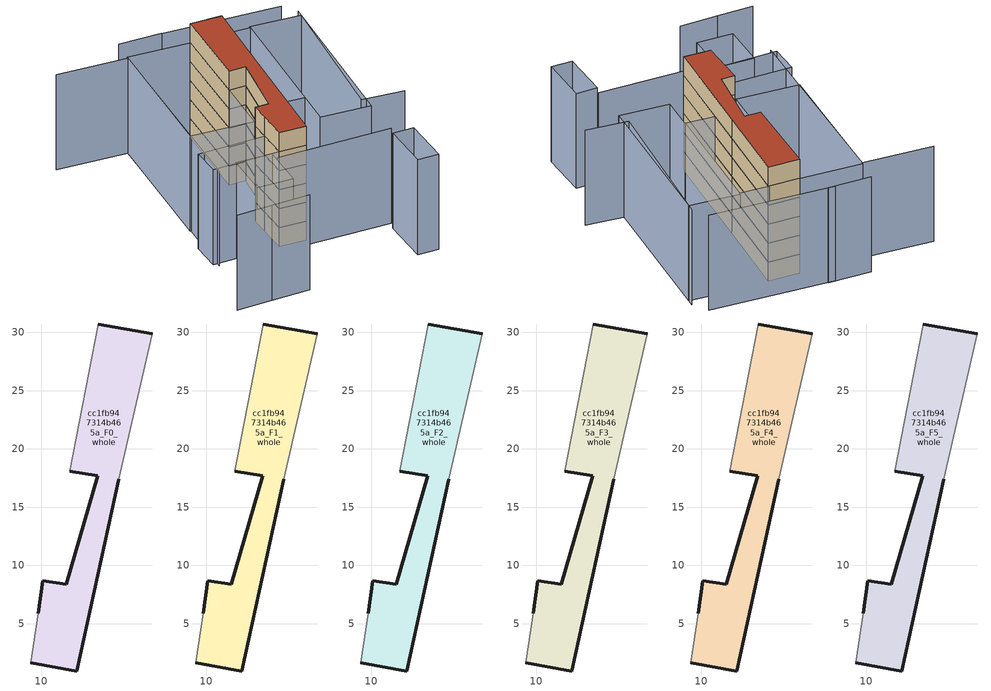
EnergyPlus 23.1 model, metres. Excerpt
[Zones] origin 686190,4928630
cc1fb947314b465a_F0_whole
 floor ground (EU_floor_Construction): 19.52,29.87 16.67,17.38 13.06,0.94 9.12,1.67 9.74,5.89 10.15,8.67 12.15,8.37 14.86,17.68 12.44,18.08 14.9,30.7 z0
 wall outside (EU_wall_Construction): 9.12,1.67 13.06,0.94 16.67,17.38 / 19.52,29.87 14.9,30.7 / 12.44,18.08 14.86,17.68 12.15,8.37 10.15,8.67 9.74,5.89 z0:3
 wall adiabatic (EU_wall_Construction): 9.74,5.89 9.12,1.67 / 16.67,17.38 19.52,29.87 / 14.9,30.7 12.44,18.08 z0:3
cc1fb947314b465a_F1_whole
 floor to cc1fb947314b465a_F0_whole (EU_floor_Construction): 19.52,29.87 16.67,17.38 13.06,0.94 9.12,1.67 9.74,5.89 10.15,8.67 12.15,8.37 14.86,17.68 12.44,18.08 14.9,30.7 z3
 wall outside (EU_wall_Construction): 9.12,1.67 13.06,0.94 16.67,17.38 / 19.52,29.87 14.9,30.7 / 12.44,18.08 14.86,17.68 12.15,8.37 10.15,8.67 9.74,5.89 z3:6
 wall adiabatic (EU_wall_Construction): 9.74,5.89 9.12,1.67 / 16.67,17.38 19.52,29.87 / 14.9,30.7 12.44,18.08 z3:6
cc1fb947314b465a_F2_whole
 floor to cc1fb947314b465a_F1_whole (EU_floor_Construction): 19.52,29.87 16.67,17.38 13.06,0.94 9.12,1.67 9.74,5.89 10.15,8.67 12.15,8.37 14.86,17.68 12.44,18.08 14.9,30.7 z6
 wall outside (EU_wall_Construction): 9.12,1.67 13.06,0.94 16.67,17.38 / 19.52,29.87 14.9,30.7 / 12.44,18.08 14.86,17.68 12.15,8.37 10.15,8.67 9.74,5.89 z6:9
 wall adiabatic (EU_wall_Construction): 9.74,5.89 9.12,1.67 / 16.67,17.38 19.52,29.87 / 14.9,30.7 12.44,18.08 z6:9
cc1fb947314b465a_F3_whole
 floor to cc1fb947314b465a_F2_whole (EU_floor_Construction): 19.52,29.87 16.67,17.38 13.06,0.94 9.12,1.67 9.74,5.89 10.15,8.67 12.15,8.37 14.86,17.68 12.44,18.08 14.9,30.7 z9
 wall outside (EU_wall_Construction): 9.12,1.67 13.06,0.94 16.67,17.38 / 19.52,29.87 14.9,30.7 / 12.44,18.08 14.86,17.68 12.15,8.37 10.15,8.67 9.74,5.89 z9:12
 wall adiabatic (EU_wall_Construction): 9.74,5.89 9.12,1.67 / 16.67,17.38 19.52,29.87 / 14.9,30.7 12.44,18.08 z9:12
cc1fb947314b465a_F4_whole
 floor to cc1fb947314b465a_F3_whole (EU_floor_Construction): 19.52,29.87 16.67,17.38 13.06,0.94 9.12,1.67 9.74,5.89 10.15,8.67 12.15,8.37 14.86,17.68 12.44,18.08 14.9,30.7 z12
 wall outside (EU_wall_Construction): 9.12,1.67 13.06,0.94 16.67,17.38 / 19.52,29.87 14.9,30.7 / 12.44,18.08 14.86,17.68 12.15,8.37 10.15,8.67 9.74,5.89 z12:15
 wall adiabatic (EU_wall_Construction): 9.74,5.89 9.12,1.67 / 16.67,17.38 19.52,29.87 / 14.9,30.7 12.44,18.08 z12:15
cc1fb947314b465a_F5_whole
 floor to cc1fb947314b465a_F4_whole (EU_floor_Construction): 19.52,29.87 16.67,17.38 13.06,0.94 9.12,1.67 9.74,5.89 10.15,8.67 12.15,8.37 14.86,17.68 12.44,18.08 14.9,30.7 z15
 wall outside (EU_wall_Construction): 9.12,1.67 13.06,0.94 16.67,17.38 / 19.52,29.87 14.9,30.7 / 12.44,18.08 14.86,17.68 12.15,8.37 10.15,8.67 9.74,5.89 z15:18
 wall adiabatic (EU_wall_Construction): 9.74,5.89 9.12,1.67 / 16.67,17.38 19.52,29.87 / 14.9,30.7 12.44,18.08 z15:18
 roof outside (EU_roof_Construction): 13.06,0.94 16.67,17.38 19.52,29.87 14.9,30.7 12.44,18.08 14.86,17.68 12.15,8.37 10.15,8.67 9.74,5.89 9.12,1.67 z18
shading: 0.77,-8.73 6.37,-9.43 / -4.5,-8.03 0.77,-8.69 / 8.16,0.61 24.71,-2.14 / 31.53,4.54 25.52,6.04 / 25.52,6.04 31.22,28.85 / -4.3,34.39 5.91,32.32 / 5.91,32.32 -0.17,2.32 / 30.11,31.27 12.15,35.01 / 13.14,34.8 6.87,35.84 / 27.32,-3.68 26.25,-11 / 26.25,-11 23.15,-10.54 / 23.15,-10.54 24.22,-3.22 / 24.22,-3.22 27.32,-3.68 / 8.05,1.86 6.87,-4.87 / 6.87,-4.87 1.64,-3.95 / 1.64,-3.95 2.82,2.78 / 2.82,2.78 8.05,1.86 / 9.75,5.95 9.12,1.62 / 9.12,1.62 -0.66,3.05 / -0.66,3.05 -0.03,7.37 / -0.03,7.37 9.75,5.95 / 18.54,5.63 23.68,29.39 / 23.68,29.39 30.96,27.81 / 30.96,27.81 25.81,4.05 / 25.81,4.05 18.54,5.63 / 23.63,29.13 19.65,10.74 / 19.65,10.74 15.43,11.65 / 15.43,11.65 19.41,30.05 / 19.41,30.05 23.63,29.13 / 1.56,11.6 5.96,32.58 / 5.96,32.58 15.08,30.67 / 15.08,30.67 10.68,9.69 / 10.68,9.69 1.56,11.6 z0:15
[Building]
EU S2 Campaign: North Axis=0; Terrain=City; Solar Distribution=FullExterior
[Site:Location]
Bologna: Latitude=44.5; Longitude=11.25; Time Zone=1; Elevation=37
[SizingPeriod:WeatherFileDays]
AnnualSizingPeriod: Begin Month=1; Begin Day of Month=1; End Month=12; End Day of Month=31; Day of Week for Start Day=Monday; Use Weather File Daylight Saving Period=No; Use Weather File Rain and Snow Indicators=No
[MATERIAL]
EU_InternalMass_Material: Roughness=MediumRough; Thickness=0.1; Conductivity=1; Density=1800; Specific Heat=900; Thermal Absorptance=0.9; Solar Absorptance=0.7; Visible Absorptance=0.7
[MATERIAL:NOMASS] Roughness=MediumRough; Thermal Absorptance=0.9; Solar Absorptance=0.7; Visible Absorptance=0.7
Name | Thermal Resistance
EU_wall_NoMass | 0.905828
EU_roof_NoMass | 0.37593
EU_floor_NoMass | 0.67114
[CONSTRUCTION]
EU_wall_Construction: EU_wall_NoMass
EU_roof_Construction: EU_roof_NoMass
EU_floor_Construction: EU_floor_NoMass
EU_InternalMass_Construction: EU_InternalMass_Material
[ZONE] Type=1; Multiplier=1; Ceiling Height=autocalculate; Floor Area=autocalculate; Part of Total Floor Area=Yes
Name | Volume
cc1fb947314b465a_F0_whole | 326.319
cc1fb947314b465a_F1_whole; cc1fb947314b465a_F2_whole; cc1fb947314b465a_F3_whole; cc1fb947314b465a_F4_whole; cc1fb947314b465a_F5_whole | 326.317
[INTERNALMASS] Construction=EU_InternalMass_Construction; Surface Area=108.773
Name | Zone or ZoneList
cc1fb947314b465a_F0_whole_EU_InternalMass | cc1fb947314b465a_F0_whole
cc1fb947314b465a_F1_whole_EU_InternalMass | cc1fb947314b465a_F1_whole
cc1fb947314b465a_F2_whole_EU_InternalMass | cc1fb947314b465a_F2_whole
cc1fb947314b465a_F3_whole_EU_InternalMass | cc1fb947314b465a_F3_whole
cc1fb947314b465a_F4_whole_EU_InternalMass | cc1fb947314b465a_F4_whole
cc1fb947314b465a_F5_whole_EU_InternalMass | cc1fb947314b465a_F5_whole
[OTHEREQUIPMENT] Fuel Type=Electricity; Design Level Calculation Method=Watts/Area; Power per Zone Floor Area=1; Fraction Latent=0; Fraction Radiant=0; Fraction Lost=0; Carbon Dioxide Generation Rate=0; EndUse Subcategory=EU_Step8_InternalGains
Name | Zone or ZoneList or Space or SpaceList | Schedule
EU_Step8_InternalGain_cc1fb947314b465a_F0_whole_f000 | cc1fb947314b465a_F0_whole | EU_Step8_GainSchedule_cc1fb947314b465a_F0_whole_f000
EU_Step8_InternalGain_cc1fb947314b465a_F1_whole_f000 | cc1fb947314b465a_F1_whole | EU_Step8_GainSchedule_cc1fb947314b465a_F1_whole_f000
EU_Step8_InternalGain_cc1fb947314b465a_F2_whole_f000 | cc1fb947314b465a_F2_whole | EU_Step8_GainSchedule_cc1fb947314b465a_F2_whole_f000
EU_Step8_InternalGain_cc1fb947314b465a_F3_whole_f000 | cc1fb947314b465a_F3_whole | EU_Step8_GainSchedule_cc1fb947314b465a_F3_whole_f000
EU_Step8_InternalGain_cc1fb947314b465a_F4_whole_f000 | cc1fb947314b465a_F4_whole | EU_Step8_GainSchedule_cc1fb947314b465a_F4_whole_f000
EU_Step8_InternalGain_cc1fb947314b465a_F5_whole_f000 | cc1fb947314b465a_F5_whole | EU_Step8_GainSchedule_cc1fb947314b465a_F5_whole_f000
[ZONEVENTILATION:DESIGNFLOWRATE] Schedule=EU_AlwaysOn; Design Flow Rate Calculation Method=AirChanges/Hour; Air Changes per Hour=0.73129; Ventilation Type=Natural; Fan Pressure Rise=0; Fan Total Efficiency=1; Constant Term Coefficient=1; Temperature Term Coefficient=0; Velocity Term Coefficient=0; Velocity Squared Term Coefficient=0; Minimum Indoor Temperature=-100; Maximum Indoor Temperature=100; Delta Temperature=-100; Minimum Outdoor Temperature=-100; Maximum Outdoor Temperature=100; Maximum Wind Speed=40
Name | Zone or ZoneList or Space or SpaceList
EU_ConstantAir_cc1fb947314b465a_F0_whole | cc1fb947314b465a_F0_whole
EU_ConstantAir_cc1fb947314b465a_F1_whole | cc1fb947314b465a_F1_whole
EU_ConstantAir_cc1fb947314b465a_F2_whole | cc1fb947314b465a_F2_whole
EU_ConstantAir_cc1fb947314b465a_F3_whole | cc1fb947314b465a_F3_whole
EU_ConstantAir_cc1fb947314b465a_F4_whole | cc1fb947314b465a_F4_whole
EU_ConstantAir_cc1fb947314b465a_F5_whole | cc1fb947314b465a_F5_whole
[HVACTEMPLATE:THERMOSTAT] Constant Heating Setpoint=20; Constant Cooling Setpoint=50
EU_HeatOnly_cc1fb947314b465a_F0_whole; EU_HeatOnly_cc1fb947314b465a_F1_whole; EU_HeatOnly_cc1fb947314b465a_F2_whole; EU_HeatOnly_cc1fb947314b465a_F3_whole; EU_HeatOnly_cc1fb947314b465a_F4_whole; EU_HeatOnly_cc1fb947314b465a_F5_whole
[HVACTEMPLATE:ZONE:IDEALLOADSAIRSYSTEM] System Availability Schedule=EU_AlwaysOn; Maximum Heating Supply Air Temperature=50; Minimum Cooling Supply Air Temperature=13; Maximum Heating Supply Air Humidity Ratio=0.0156; Minimum Cooling Supply Air Humidity Ratio=0.0077; Heating Limit=NoLimit; Cooling Limit=NoLimit; Heating Availability Schedule=EU_AlwaysOn; Cooling Availability Schedule=EU_CoolingOff; Dehumidification Control Type=ConstantSensibleHeatRatio; Cooling Sensible Heat Ratio=0.7; Dehumidification Setpoint=60; Humidification Control Type=None; Humidification Setpoint=30; Outdoor Air Method=None; Outdoor Air Flow Rate per Person=0.00944; Outdoor Air Flow Rate per Zone Floor Area=0; Outdoor Air Flow Rate per Zone=0; Demand Controlled Ventilation Type=None; Outdoor Air Economizer Type=NoEconomizer; Heat Recovery Type=None; Sensible Heat Recovery Effectiveness=0.7; Latent Heat Recovery Effectiveness=0.65
Name | Template Thermostat
cc1fb947314b465a_F0_whole | EU_HeatOnly_cc1fb947314b465a_F0_whole
cc1fb947314b465a_F1_whole | EU_HeatOnly_cc1fb947314b465a_F1_whole
cc1fb947314b465a_F2_whole | EU_HeatOnly_cc1fb947314b465a_F2_whole
cc1fb947314b465a_F3_whole | EU_HeatOnly_cc1fb947314b465a_F3_whole
cc1fb947314b465a_F4_whole | EU_HeatOnly_cc1fb947314b465a_F4_whole
cc1fb947314b465a_F5_whole | EU_HeatOnly_cc1fb947314b465a_F5_whole
[SIZING:ZONE] Zone Cooling Design Supply Air Temperature Input Method=SupplyAirTemperature; Zone Cooling Design Supply Air Temperature=13; Zone Heating Design Supply Air Temperature Input Method=SupplyAirTemperature; Zone Heating Design Supply Air Temperature=50; Zone Cooling Design Supply Air Humidity Ratio=0.008; Zone Heating Design Supply Air Humidity Ratio=0.008; Cooling Design Air Flow Method=DesignDay; Cooling Design Air Flow Rate=0; Cooling Minimum Air Flow per Zone Floor Area=0.000762; Cooling Minimum Air Flow=0; Cooling Minimum Air Flow Fraction=0.2; Heating Design Air Flow Method=DesignDay; Heating Design Air Flow Rate=0; Heating Maximum Air Flow per Zone Floor Area=0.002032; Heating Maximum Air Flow=0.141576; Heating Maximum Air Flow Fraction=0.3; Account for Dedicated Outdoor Air System=No; Dedicated Outdoor Air System Control Strategy=NeutralSupplyAir; Dedicated Outdoor Air Low Setpoint Temperature for Design=autosize; Dedicated Outdoor Air High Setpoint Temperature for Design=autosize; Zone Load Sizing Method=Sensible Load Only No Latent Load; Zone Latent Cooling Design Supply Air Humidity Ratio Input Method=HumidityRatioDifference; Zone Cooling Design Supply Air Humidity Ratio Difference=0.005; Zone Latent Heating Design Supply Air Humidity Ratio Input Method=HumidityRatioDifference; Zone Humidification Design Supply Air Humidity Ratio Difference=0.005
cc1fb947314b465a_F0_whole; cc1fb947314b465a_F1_whole; cc1fb947314b465a_F2_whole; cc1fb947314b465a_F3_whole; cc1fb947314b465a_F4_whole; cc1fb947314b465a_F5_whole
[SCHEDULE:CONSTANT]
Name | Hourly Value
EU_AlwaysOn | 1
EU_CoolingOff | 0
[SCHEDULE:FILE] Column Number=1; Rows to Skip at Top=0; Number of Hours of Data=8760; Column Separator=Comma; Interpolate to Timestep=No; Minutes per Item=60; Adjust Schedule for Daylight Savings=Yes
Name | File
EU_Step8_GainSchedule_cc1fb947314b465a_F0_whole_f000 | ../../schedules/cc1fb947314b465a/cc1fb947314b465a_F0_whole_f000_gain.csv
EU_Step8_GainSchedule_cc1fb947314b465a_F1_whole_f000 | ../../schedules/cc1fb947314b465a/cc1fb947314b465a_F1_whole_f000_gain.csv
EU_Step8_GainSchedule_cc1fb947314b465a_F2_whole_f000 | ../../schedules/cc1fb947314b465a/cc1fb947314b465a_F2_whole_f000_gain.csv
EU_Step8_GainSchedule_cc1fb947314b465a_F3_whole_f000 | ../../schedules/cc1fb947314b465a/cc1fb947314b465a_F3_whole_f000_gain.csv
EU_Step8_GainSchedule_cc1fb947314b465a_F4_whole_f000 | ../../schedules/cc1fb947314b465a/cc1fb947314b465a_F4_whole_f000_gain.csv
EU_Step8_GainSchedule_cc1fb947314b465a_F5_whole_f000 | ../../schedules/cc1fb947314b465a/cc1fb947314b465a_F5_whole_f000_gain.csv
